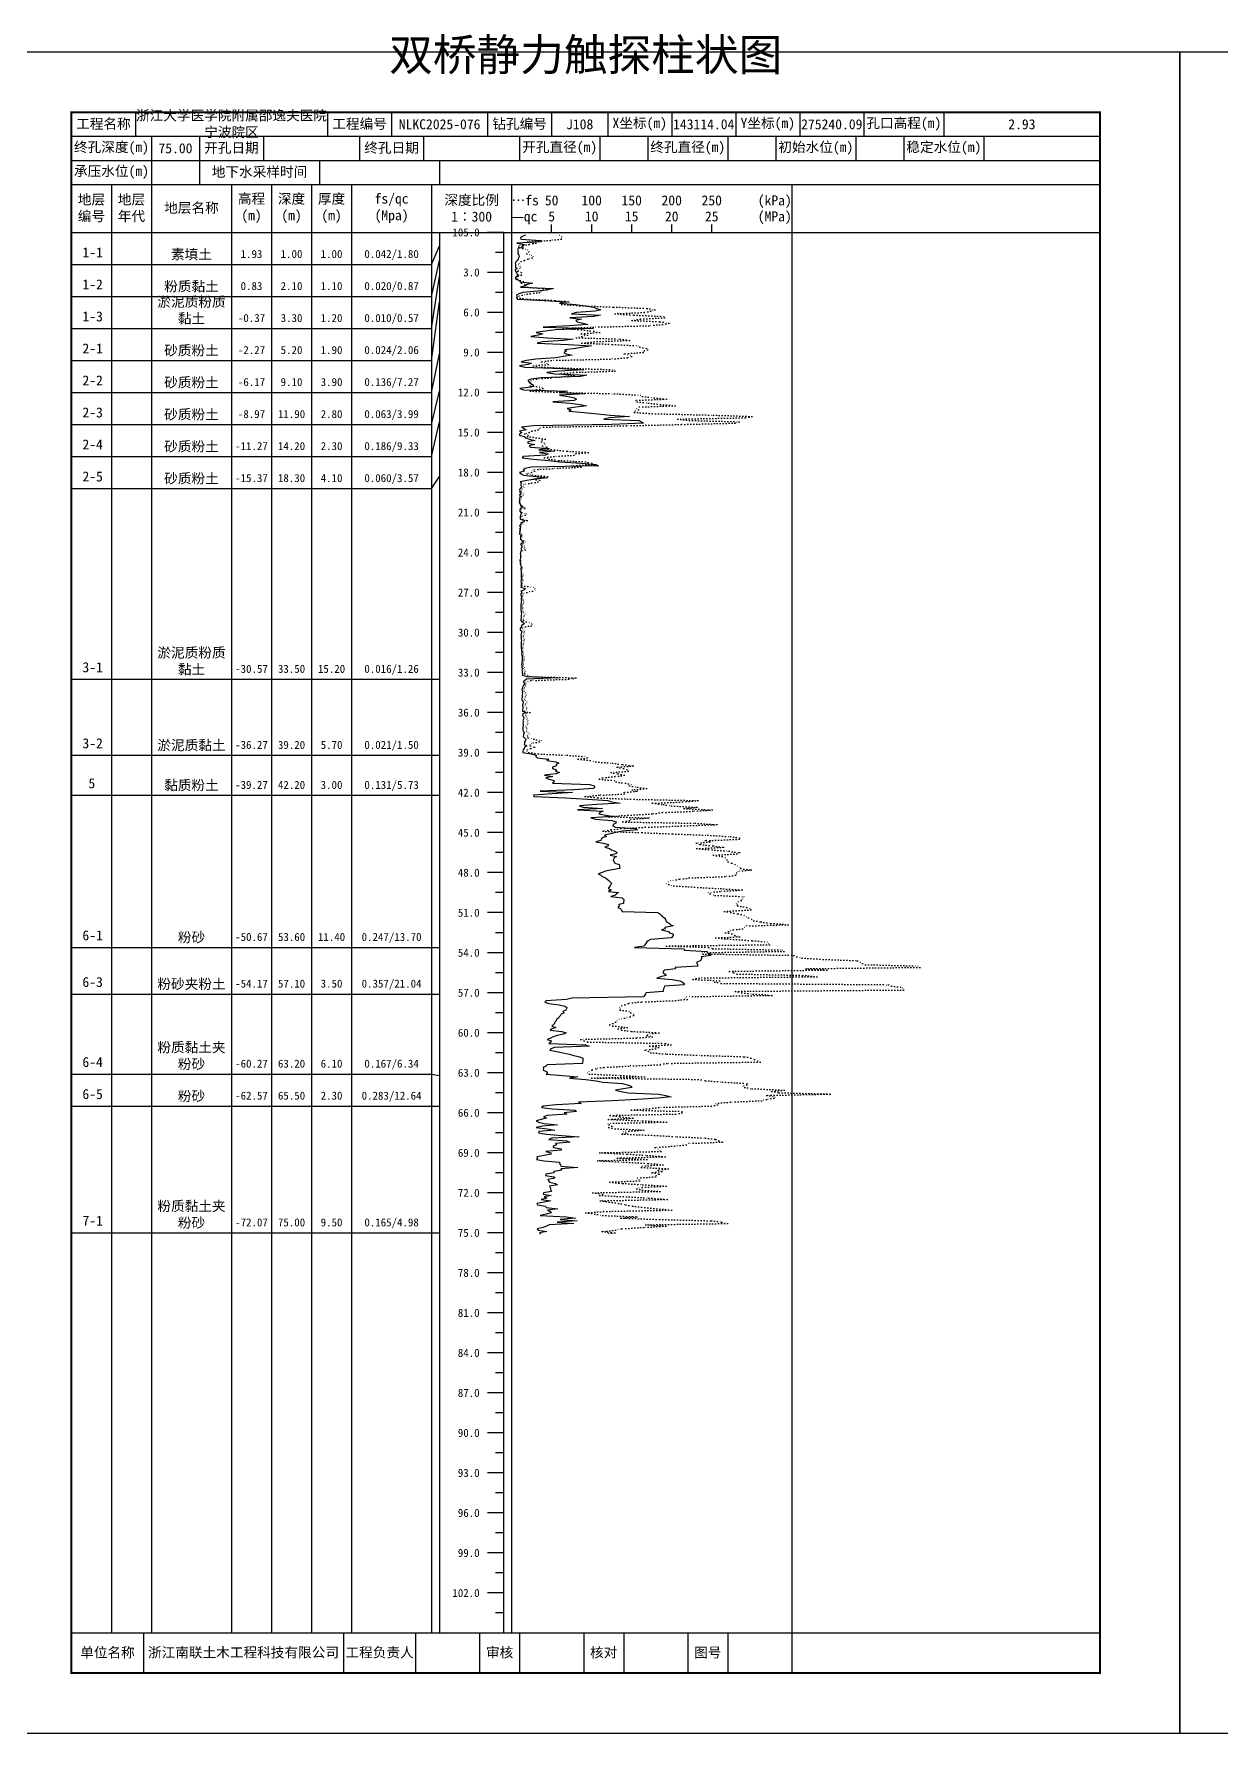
# Model space of a CAD drawing. Extents: x 297 to 65340, y 0 to 425.
# Drawn here: x 32086.6 to 32383.3, y 0 to 424.6 of the extents above; entities that cross this region are included whole.
import ezdxf
from ezdxf.enums import TextEntityAlignment as Align

# ---------------------------------------------------------------- set-up
doc = ezdxf.new("R2010")
doc.units = 0
doc.linetypes.add('DOT', pattern=[6.35, 0, -6.35])
doc.layers.add('FRAME', color=7, linetype='CONTINUOUS')
doc.layers.add('STRATUM', color=7, linetype='CONTINUOUS')
doc.styles.add('ST', font='')
doc.styles.get('ST').set_extended_font_data('SimSun')

msp = doc.modelspace()

# ---------------------------------------------------------------- linework, layer by layer
at = {"layer": 'FRAME', "color": 245, "linetype": 'Continuous'}
for points in [[(32076, 0), (32373, 0), (32373, 420), (32076, 420)], [(32373, 0), (32670, 0), (32670, 420), (32373, 420)]]:
    msp.add_lwpolyline(points, close=True, dxfattribs=at)
at = {"layer": 'FRAME', "linetype": 'Continuous', "const_width": 0.5}
msp.add_lwpolyline([(32096, 15), (32353, 15), (32353, 405), (32096, 405)], close=True, dxfattribs=at)
at = {"layer": 'FRAME', "color": 0, "linetype": 'Continuous'}
for points in [[(32112, 405), (32112, 399)], [(32160, 405), (32160, 399)], [(32176, 405), (32176, 399)], [(32200, 405), (32200, 399)], [(32216, 405), (32216, 399)], [(32230, 405), (32230, 399)], [(32246, 405), (32246, 399)], [(32262, 405), (32262, 399)], [(32278, 405), (32278, 399)], [(32294, 405), (32294, 399)], [(32314, 405), (32314, 399)], [(32353, 405), (32353, 399)], [(32096, 399), (32353, 399)], [(32116, 399), (32116, 393)], [(32128, 399), (32128, 393)], [(32144, 399), (32144, 393)], [(32168, 399), (32168, 393)], [(32184, 399), (32184, 393)], [(32208, 399), (32208, 393)], [(32228, 399), (32228, 393)], [(32240, 399), (32240, 393)], [(32260, 399), (32260, 393)], [(32272, 399), (32272, 393)], [(32292, 399), (32292, 393)], [(32304, 399), (32304, 393)], [(32324, 399), (32324, 393)], [(32353, 399), (32353, 393)], [(32096, 393), (32353, 393)], [(32116, 393), (32116, 387)], [(32128, 393), (32128, 387)], [(32158, 393), (32158, 387)], [(32188, 393), (32188, 387)], [(32096, 387), (32353, 387)], [(32106, 387), (32106, 25)], [(32116, 387), (32116, 25)], [(32136, 387), (32136, 25)], [(32146, 387), (32146, 25)], [(32156, 387), (32156, 25)], [(32166, 387), (32166, 25)], [(32186, 387), (32186, 25)], [(32206, 387), (32206, 25)], [(32276, 387), (32276, 25)], [(32096, 375), (32353, 375)], [(32188, 375), (32188, 25)], [(32204, 375), (32204, 25)], [(32216, 375), (32216, 377)], [(32226, 375), (32226, 377)], [(32236, 375), (32236, 377)], [(32246, 375), (32246, 377)], [(32256, 375), (32256, 377)], [(32096, 25), (32353, 25)], [(32114, 25), (32114, 15)], [(32164, 25), (32164, 15)], [(32182, 25), (32182, 15)], [(32198, 25), (32198, 15)], [(32208, 25), (32208, 15)], [(32224, 25), (32224, 15)], [(32234, 25), (32234, 15)], [(32250, 25), (32250, 15)], [(32260, 25), (32260, 15)], [(32276, 25), (32276, 15)]]:
    msp.add_lwpolyline(points, dxfattribs=at)
at = {"layer": 'STRATUM', "linetype": 'Continuous'}
for points in [[(32204, 375), (32200, 375)], [(32209.48, 374.33), (32208.66, 374), (32208.24, 373.67), (32208.28, 373.33), (32213.34, 373), (32213.36, 372.67), (32207.32, 372.33), (32209.22, 372), (32208.54, 371.67), (32209, 371.33), (32207.6, 371), (32207.46, 370.67), (32207.64, 370.33), (32207.52, 370), (32207.52, 369.67), (32207.82, 369.33), (32207.92, 369), (32207.7, 368.67), (32207.64, 368.33), (32207.38, 368), (32207.08, 367.67), (32206.92, 367.33), (32206.98, 367), (32206.94, 366.67), (32206.94, 366.33), (32207.36, 366), (32206.92, 365.67), (32207, 365.33), (32207.24, 365), (32207.3, 364.67), (32207.78, 364.33), (32207.26, 364), (32206.86, 363.67), (32207.08, 363.33), (32207.96, 363), (32208.02, 362.67), (32211.32, 362.33), (32209.84, 362), (32209.36, 361.67), (32208.18, 361.33), (32216.46, 361), (32215.08, 360.67), (32212.5, 360.33), (32208.8, 360), (32207.78, 359.67), (32207.18, 359.33), (32207.32, 359), (32207.18, 358.67), (32207.44, 358.33), (32214.16, 358), (32219.74, 357.67), (32217.96, 357.33), (32222.04, 357), (32224.26, 356.67), (32226.52, 356.33), (32227.24, 356), (32228.28, 355.67), (32226.9, 355.33), (32222.24, 355), (32220.98, 354.67), (32228.2, 354.33), (32226.5, 354), (32220.52, 353.67), (32223.48, 353.33), (32222.06, 353), (32222.4, 352.67), (32223.76, 352.33), (32224.94, 352), (32220.46, 351.67), (32213.84, 351.33), (32226.46, 351), (32216.98, 350.67), (32214.5, 350.33), (32212.12, 350), (32213.78, 349.67), (32212.66, 349.33), (32210.78, 349), (32214.84, 348.67), (32221.4, 348.33), (32218.98, 348), (32213.72, 347.67), (32212.36, 347.33), (32220.14, 347), (32225.92, 346.67), (32223.76, 346.33), (32222.04, 346), (32219.3, 345.67), (32219.68, 345.33), (32219.04, 345), (32219.64, 344.67), (32221.12, 344.33), (32218.9, 344), (32217.06, 343.67), (32212.06, 343.33), (32209.74, 343), (32208.42, 342.67), (32210.96, 342.33), (32210.06, 342), (32208, 341.67), (32209.26, 341.33), (32218.64, 341), (32224, 340.67), (32217.8, 340.33), (32214.76, 340), (32216.8, 339.67), (32224.76, 339.33), (32223.22, 339), (32213.4, 338.67), (32210.82, 338.33), (32210.02, 338), (32210.32, 337.67), (32210.56, 337.33), (32211.28, 337), (32211.5, 336.67), (32210.76, 336.33), (32208.08, 336), (32208.94, 335.67), (32219.94, 335.33), (32217.88, 335), (32224.32, 334.67), (32217.94, 334.33), (32220.18, 334), (32221.66, 333.67), (32222.22, 333.33), (32221.64, 333), (32216.26, 332.67), (32220.6, 332.33), (32223.1, 332), (32224.7, 331.67), (32222.08, 331.33), (32219.88, 331), (32220.9, 330.67), (32220.26, 330.33), (32224.16, 330), (32227.46, 329.67), (32230.62, 329.33), (32235.44, 329), (32230.46, 328.67), (32229.02, 328.33), (32237.8, 328), (32238.44, 327.67), (32238.94, 327.33), (32231.02, 327), (32211.42, 326.67), (32208.48, 326.33), (32209.1, 326), (32209.62, 325.67), (32208, 325.33), (32208.58, 325), (32208.02, 324.67), (32207.84, 324.33), (32209.14, 324), (32209.58, 323.67), (32210.48, 323.33), (32211.92, 323), (32210.08, 322.67), (32210.08, 322.33), (32211.78, 322), (32210.36, 321.67), (32210.68, 321.33), (32215.48, 321), (32212.78, 320.67), (32216.76, 320.33), (32212.94, 320), (32215.12, 319.67), (32214.42, 319.33), (32208.84, 319), (32208.64, 318.67), (32211.48, 318.33), (32215.2, 318), (32218.08, 317.67), (32223.42, 317.33), (32227.02, 317), (32227.74, 316.67), (32210.98, 316.33), (32209.36, 316), (32208.9, 315.67), (32209.1, 315.33), (32207.98, 315), (32208.36, 314.67), (32209, 314.33), (32212.1, 314), (32214.92, 313.67), (32211.96, 313.33), (32209.76, 313), (32208.16, 312.67), (32208.44, 312.33), (32208.24, 312), (32208.34, 311.67), (32208.5, 311.33), (32208.14, 311), (32207.98, 310.67), (32208.08, 310.33), (32208.08, 310), (32208.42, 309.67), (32207.98, 309.33), (32208.38, 309), (32207.94, 308.67), (32208.06, 308.33), (32207.98, 308), (32207.96, 307.67), (32207.98, 307.33), (32208.2, 307), (32208.24, 306.67), (32208.92, 306.33), (32208.1, 306), (32208.08, 305.67), (32208.08, 305.33), (32208.26, 305), (32208.34, 304.67), (32208.18, 304.33), (32208.1, 304), (32208.1, 303.67), (32208.12, 303.33), (32209.2, 303), (32208.98, 302.67), (32208.22, 302.33), (32208.36, 302), (32207.98, 301.67), (32208.2, 301.33), (32208.16, 301), (32208.16, 300.67), (32208.02, 300.33), (32208.02, 300), (32207.96, 299.67), (32208.38, 299.33), (32208.24, 299), (32208.22, 298.67), (32208.2, 298.33), (32208.52, 298), (32209, 297.67), (32208.64, 297.33), (32208.2, 297), (32208.52, 296.67), (32208.58, 296.33), (32208.28, 296), (32208.44, 295.67), (32208.3, 295.33), (32208.18, 295), (32208.16, 294.67), (32208.24, 294.33), (32208.22, 294), (32208.18, 293.67), (32208.1, 293.33), (32208.02, 293), (32208.1, 292.67), (32208.1, 292.33), (32208.2, 292), (32208.26, 291.67), (32208.34, 291.33), (32208.28, 291), (32208.26, 290.67), (32208.36, 290.33), (32208.38, 290), (32208.36, 289.67), (32208.42, 289.33), (32208.36, 289), (32208.42, 288.67), (32208.44, 288.33), (32208.32, 288), (32208.34, 287.67), (32208.34, 287.33), (32208.36, 287), (32208.34, 286.67), (32208.28, 286.33), (32209.36, 286), (32209.2, 285.67), (32208.32, 285.33), (32208.56, 285), (32208.28, 284.67), (32208.3, 284.33), (32208.34, 284), (32208.54, 283.67), (32208.3, 283.33), (32208.48, 283), (32208.36, 282.67), (32208.36, 282.33), (32208.32, 282), (32208.26, 281.67), (32208.28, 281.33), (32208.3, 281), (32208.28, 280.67), (32208.34, 280.33), (32208.42, 280), (32208.44, 279.67), (32208.38, 279.33), (32208.4, 279), (32208.34, 278.67), (32208.32, 278.33), (32208.3, 278), (32208.58, 277.67), (32209.1, 277.33), (32208.86, 277), (32208.4, 276.67), (32208.52, 276.33), (32208.16, 276), (32208.16, 275.67), (32208.52, 275.33), (32208.48, 275), (32208.36, 274.67), (32208.28, 274.33), (32208.38, 274), (32208.42, 273.67), (32208.42, 273.33), (32208.44, 273), (32208.4, 272.67), (32208.38, 272.33), (32208.38, 272), (32208.36, 271.67), (32208.42, 271.33), (32208.4, 271), (32208.46, 270.67), (32208.44, 270.33), (32208.54, 270), (32208.48, 269.67), (32208.54, 269.33), (32208.66, 269), (32208.6, 268.67), (32208.6, 268.33), (32208.66, 268), (32208.56, 267.67), (32208.56, 267.33), (32208.44, 267), (32208.62, 266.67), (32208.48, 266.33), (32208.7, 266), (32208.58, 265.67), (32208.74, 265.33), (32208.52, 265), (32208.8, 264.67), (32208.62, 264.33), (32209.94, 264), (32217.68, 263.67), (32209.7, 263.33), (32209.28, 263), (32208.92, 262.67), (32209.24, 262.33), (32209.1, 262), (32208.86, 261.67), (32208.72, 261.33), (32208.6, 261), (32208.54, 260.67), (32208.72, 260.33), (32208.66, 260), (32208.7, 259.67), (32208.64, 259.33), (32208.66, 259), (32208.6, 258.67), (32208.48, 258.33), (32208.64, 258), (32208.86, 257.67), (32208.88, 257.33), (32208.68, 257), (32208.68, 256.67), (32208.8, 256.33), (32208.76, 256), (32208.72, 255.67), (32208.7, 255.33), (32209.66, 255), (32208.78, 254.67), (32208.68, 254.33), (32208.88, 254), (32209.08, 253.67), (32208.96, 253.33), (32208.8, 253), (32208.94, 252.67), (32208.8, 252.33), (32208.86, 252), (32208.86, 251.67), (32208.78, 251.33), (32208.78, 251), (32208.78, 250.67), (32208.92, 250.33), (32209.24, 250), (32208.96, 249.67), (32208.98, 249.33), (32208.84, 249), (32209.2, 248.67), (32209.54, 248.33), (32209.44, 248), (32209.2, 247.67), (32209.18, 247.33), (32209.12, 247), (32209.82, 246.67), (32209.2, 246.33), (32209.12, 246), (32208.9, 245.67), (32208.8, 245.33), (32208.76, 245), (32210.92, 244.67), (32212.16, 244.33), (32212.02, 244), (32212.4, 243.67), (32215.32, 243.33), (32214.76, 243), (32217.08, 242.67), (32217.82, 242.33), (32217.1, 242), (32217.24, 241.67), (32216.22, 241.33), (32216.18, 241), (32217.24, 240.67), (32216.96, 240.33), (32217.96, 240), (32217.04, 239.67), (32214.18, 239.33), (32216.3, 239), (32214.52, 238.67), (32215.26, 238.33), (32216.52, 238), (32216.66, 237.67), (32216.2, 237.33), (32225.52, 237), (32226.66, 236.67), (32226.82, 236.33), (32226.46, 236), (32221.54, 235.67), (32213.14, 235.33), (32221.18, 235), (32216.1, 234.67), (32211.44, 234.33), (32211.58, 234), (32219.42, 233.67), (32224.96, 233.33), (32230.06, 233), (32230.92, 232.67), (32233.1, 232.33), (32227.24, 232), (32222.96, 231.67), (32223.82, 231.33), (32228.74, 231), (32222.44, 230.67), (32228.84, 230.33), (32228.04, 230), (32227.82, 229.67), (32229.5, 229.33), (32231.6, 229), (32225.78, 228.67), (32226.96, 228.33), (32231.04, 228), (32232.14, 227.67), (32232.06, 227.33), (32231.4, 227), (32231.28, 226.67), (32231.84, 226.33), (32236.94, 226), (32237.44, 225.67), (32233.66, 225.33), (32231.92, 225), (32230.68, 224.67), (32229.22, 224.33), (32229.74, 224), (32228.64, 223.67), (32228.38, 223.33), (32228.28, 223), (32227, 222.67), (32228.96, 222.33), (32230.12, 222), (32230.12, 221.67), (32229.32, 221.33), (32230.48, 221), (32230.98, 220.67), (32231.78, 220.33), (32232.36, 220), (32232.04, 219.67), (32230.58, 219.33), (32232.18, 219), (32231.64, 218.67), (32231.44, 218.33), (32231.4, 218), (32231.6, 217.67), (32231.8, 217.33), (32232.84, 217), (32232.92, 216.67), (32232.98, 216.33), (32233.06, 216), (32231.1, 215.67), (32229.42, 215.33), (32228.66, 215), (32227.62, 214.67), (32228.3, 214.33), (32228.58, 214), (32229.42, 213.67), (32229.9, 213.33), (32230.3, 213), (32230.58, 212.67), (32231, 212.33), (32230.78, 212), (32230.58, 211.67), (32230.28, 211.33), (32230.12, 211), (32230.86, 210.67), (32230.22, 210.33), (32232.68, 210), (32232.24, 209.67), (32231.8, 209.33), (32230.76, 209), (32233.58, 208.67), (32234.04, 208.33), (32234, 208), (32233.94, 207.67), (32233.94, 207.33), (32232.8, 207), (32232.88, 206.67), (32232.5, 206.33), (32233.1, 206), (32233.44, 205.67), (32233.58, 205.33), (32242.5, 205), (32243, 204.67), (32243.44, 204.33), (32243.68, 204), (32244.22, 203.67), (32244.42, 203.33), (32244.52, 203), (32244.68, 202.67), (32245.46, 202.33), (32245.76, 202), (32246.38, 201.67), (32244.24, 201.33), (32244.4, 201), (32243.48, 200.67), (32245.18, 200.33), (32245.44, 200), (32246.3, 199.67), (32246.36, 199.33), (32246.14, 199), (32245.94, 198.67), (32240.72, 198.33), (32240.12, 198), (32239.74, 197.67), (32239.5, 197.33), (32239.28, 197), (32239.08, 196.67), (32236.7, 196.33), (32248.98, 196), (32249.22, 195.67), (32254.82, 195.33), (32254.88, 195), (32255.74, 194.67), (32255.7, 194.33), (32253.4, 194), (32253.54, 193.67), (32253.32, 193.33), (32253.08, 193), (32252.24, 192.67), (32252.26, 192.33), (32252.42, 192), (32252.54, 191.67), (32246.84, 191.33), (32246.92, 191), (32244.2, 190.67), (32243.88, 190.33), (32243.86, 190), (32244.36, 189.67), (32244.64, 189.33), (32243.22, 189), (32242.3, 188.67), (32246.14, 188.33), (32248.06, 188), (32248.7, 187.67), (32249.1, 187.33), (32249.12, 187), (32244.22, 186.67), (32244.14, 186.33), (32243.92, 186), (32243.9, 185.67), (32243.9, 185.33), (32239.52, 185), (32239.48, 184.67), (32239.2, 184.33), (32238.98, 184), (32221.04, 183.67), (32219.72, 183.33), (32214.64, 183), (32214.28, 182.67), (32215.26, 182.33), (32217.88, 182), (32219.32, 181.67), (32219.78, 181.33), (32219.74, 181), (32219.56, 180.67), (32218.78, 180.33), (32219.16, 180), (32218.34, 179.67), (32218.2, 179.33), (32217.9, 179), (32217.7, 178.67), (32217.24, 178.33), (32217.12, 178), (32216.78, 177.67), (32216.72, 177.33), (32216.38, 177), (32216.04, 176.67), (32217.06, 176.33), (32216.06, 176), (32215.62, 175.67), (32218.56, 175.33), (32219.6, 175), (32218.98, 174.67), (32217.4, 174.33), (32216.36, 174), (32215.76, 173.67), (32214.88, 173.33), (32215.84, 173), (32215.82, 172.67), (32215.28, 172.33), (32224.46, 172), (32225.4, 171.67), (32216.7, 171.33), (32215.76, 171), (32215.56, 170.67), (32217.24, 170.33), (32218.88, 170), (32220.38, 169.67), (32221.58, 169.33), (32223, 169), (32223.76, 168.67), (32223.78, 168.33), (32223.76, 168), (32223.74, 167.67), (32223.7, 167.33), (32214.84, 167), (32214.56, 166.67), (32213.84, 166.33), (32214, 166), (32213.86, 165.67), (32214.7, 165.33), (32215.06, 165), (32214.62, 164.67), (32218.72, 164.33), (32222.56, 164), (32220.42, 163.67), (32224.56, 163.33), (32227.1, 163), (32228.78, 162.67), (32233.68, 162.33), (32234.88, 162), (32235.86, 161.67), (32236.02, 161.33), (32233.84, 161), (32231.96, 160.67), (32233.4, 160.33), (32235.1, 160), (32242.82, 159.67), (32244.54, 159.33), (32245.88, 159), (32242.6, 158.67), (32237.4, 158.33), (32231.12, 158), (32222.68, 157.67), (32223.38, 157.33), (32217.14, 157), (32213.86, 156.67), (32213.5, 156.33), (32216.14, 156), (32221.9, 155.67), (32222.24, 155.33), (32219.12, 155), (32219.76, 154.67), (32214.88, 154.33), (32214, 154), (32214.72, 153.67), (32213.38, 153.33), (32212.14, 153), (32212.74, 152.67), (32214.12, 152.33), (32217.5, 152), (32213.7, 151.67), (32212.1, 151.33), (32214.86, 151), (32216.82, 150.67), (32212.76, 150.33), (32212.7, 150), (32214.68, 149.67), (32218.56, 149.33), (32222.88, 149), (32216.04, 148.67), (32215.28, 148.33), (32219.7, 148), (32220.58, 147.67), (32217, 147.33), (32217.18, 147), (32216.34, 146.67), (32216.34, 146.33), (32218.36, 146), (32218.4, 145.67), (32214.52, 145.33), (32215.8, 145), (32215.84, 144.67), (32214.12, 144.33), (32212.28, 144), (32212.46, 143.67), (32212.2, 143.33), (32214.08, 143), (32217.96, 142.67), (32217.96, 142.33), (32218.18, 142), (32218.26, 141.67), (32222.52, 141.33), (32218.26, 141), (32218.54, 140.67), (32216.52, 140.33), (32216.56, 140), (32214.56, 139.67), (32214.44, 139.33), (32216.58, 139), (32216.78, 138.67), (32215.04, 138.33), (32215.22, 138), (32215.46, 137.67), (32217, 137.33), (32217.5, 137), (32215.5, 136.67), (32215.6, 136.33), (32215.68, 136), (32215.8, 135.67), (32215.94, 135.33), (32213.96, 135), (32213.9, 134.67), (32215.86, 134.33), (32214.1, 134), (32214.78, 133.67), (32213.34, 133.33), (32215.82, 133), (32214.12, 132.67), (32212.3, 132.33), (32212.44, 132), (32214.5, 131.67), (32214.62, 131.33), (32217.56, 131), (32214.94, 130.67), (32215.64, 130.33), (32215.9, 130), (32214.62, 129.67), (32213.16, 129.33), (32219.6, 129), (32221.96, 128.67), (32218.16, 128.33), (32222.34, 128), (32217.4, 127.67), (32221.56, 127.33), (32215.4, 127), (32214.74, 126.67), (32213.9, 126.33), (32212.36, 126), (32212.64, 125.67), (32214.82, 125.33), (32213, 125), (32213.18, 124.67)], [(32186, 367), (32188, 371.67)], [(32204, 370), (32202, 370)], [(32096, 367), (32106, 367)], [(32106, 367), (32116, 367)], [(32116, 367), (32136, 367)], [(32136, 367), (32146, 367)], [(32146, 367), (32156, 367)], [(32156, 367), (32166, 367)], [(32166, 367), (32186, 367)], [(32186, 359), (32188, 368)], [(32186, 351), (32188, 364)], [(32204, 365), (32200, 365)], [(32096, 359), (32106, 359)], [(32106, 359), (32116, 359)], [(32116, 359), (32136, 359)], [(32136, 359), (32146, 359)], [(32146, 359), (32156, 359)], [(32156, 359), (32166, 359)], [(32166, 359), (32186, 359)], [(32186, 343), (32188, 357.67)], [(32204, 360), (32202, 360)], [(32204, 355), (32200, 355)], [(32096, 351), (32106, 351)], [(32106, 351), (32116, 351)], [(32116, 351), (32136, 351)], [(32136, 351), (32146, 351)], [(32146, 351), (32156, 351)], [(32156, 351), (32166, 351)], [(32166, 351), (32186, 351)], [(32204, 350), (32202, 350)], [(32186, 335), (32188, 344.67)], [(32204, 345), (32200, 345)], [(32096, 343), (32106, 343)], [(32106, 343), (32116, 343)], [(32116, 343), (32136, 343)], [(32136, 343), (32146, 343)], [(32146, 343), (32156, 343)], [(32156, 343), (32166, 343)], [(32166, 343), (32186, 343)], [(32204, 340), (32202, 340)], [(32096, 335), (32106, 335)], [(32106, 335), (32116, 335)], [(32116, 335), (32136, 335)], [(32136, 335), (32146, 335)], [(32146, 335), (32156, 335)], [(32156, 335), (32166, 335)], [(32166, 335), (32186, 335)], [(32186, 327), (32188, 335.33)], [(32204, 335), (32200, 335)], [(32096, 327), (32106, 327)], [(32106, 327), (32116, 327)], [(32116, 327), (32136, 327)], [(32136, 327), (32146, 327)], [(32146, 327), (32156, 327)], [(32156, 327), (32166, 327)], [(32166, 327), (32186, 327)], [(32186, 319), (32188, 327.67)], [(32204, 330), (32202, 330)], [(32204, 325), (32200, 325)], [(32096, 319), (32106, 319)], [(32106, 319), (32116, 319)], [(32116, 319), (32136, 319)], [(32136, 319), (32146, 319)], [(32146, 319), (32156, 319)], [(32156, 319), (32166, 319)], [(32166, 319), (32186, 319)], [(32204, 320), (32202, 320)], [(32204, 315), (32200, 315)], [(32096, 311), (32106, 311)], [(32106, 311), (32116, 311)], [(32116, 311), (32136, 311)], [(32136, 311), (32146, 311)], [(32146, 311), (32156, 311)], [(32156, 311), (32166, 311)], [(32166, 311), (32186, 311)], [(32186, 311), (32188, 314)], [(32204, 310), (32202, 310)], [(32204, 305), (32200, 305)], [(32204, 300), (32202, 300)], [(32204, 295), (32200, 295)], [(32204, 290), (32202, 290)], [(32204, 285), (32200, 285)], [(32204, 280), (32202, 280)], [(32204, 275), (32200, 275)], [(32204, 270), (32202, 270)], [(32096, 263.33), (32106, 263.33)], [(32106, 263.33), (32116, 263.33)], [(32116, 263.33), (32136, 263.33)], [(32136, 263.33), (32146, 263.33)], [(32146, 263.33), (32156, 263.33)], [(32156, 263.33), (32166, 263.33)], [(32166, 263.33), (32186, 263.33)], [(32186, 263.33), (32188, 263.33)], [(32204, 265), (32200, 265)], [(32204, 260), (32202, 260)], [(32204, 255), (32200, 255)], [(32204, 250), (32202, 250)], [(32096, 244.33), (32106, 244.33)], [(32106, 244.33), (32116, 244.33)], [(32116, 244.33), (32136, 244.33)], [(32136, 244.33), (32146, 244.33)], [(32146, 244.33), (32156, 244.33)], [(32156, 244.33), (32166, 244.33)], [(32166, 244.33), (32186, 244.33)], [(32186, 244.33), (32188, 244.33)], [(32204, 245), (32200, 245)], [(32204, 240), (32202, 240)], [(32096, 234.33), (32106, 234.33)], [(32106, 234.33), (32116, 234.33)], [(32116, 234.33), (32136, 234.33)], [(32136, 234.33), (32146, 234.33)], [(32146, 234.33), (32156, 234.33)], [(32156, 234.33), (32166, 234.33)], [(32166, 234.33), (32186, 234.33)], [(32186, 234.33), (32188, 234.33)], [(32204, 235), (32200, 235)], [(32204, 230), (32202, 230)], [(32204, 225), (32200, 225)], [(32204, 220), (32202, 220)], [(32204, 215), (32200, 215)], [(32204, 210), (32202, 210)], [(32204, 205), (32200, 205)], [(32204, 200), (32202, 200)], [(32096, 196.33), (32106, 196.33)], [(32106, 196.33), (32116, 196.33)], [(32116, 196.33), (32136, 196.33)], [(32136, 196.33), (32146, 196.33)], [(32146, 196.33), (32156, 196.33)], [(32156, 196.33), (32166, 196.33)], [(32166, 196.33), (32186, 196.33)], [(32186, 196.33), (32188, 196.33)], [(32204, 195), (32200, 195)], [(32204, 190), (32202, 190)], [(32096, 184.67), (32106, 184.67)], [(32106, 184.67), (32116, 184.67)], [(32116, 184.67), (32136, 184.67)], [(32136, 184.67), (32146, 184.67)], [(32146, 184.67), (32156, 184.67)], [(32156, 184.67), (32166, 184.67)], [(32166, 184.67), (32186, 184.67)], [(32186, 184.67), (32188, 184.67)], [(32204, 185), (32200, 185)], [(32204, 180), (32202, 180)], [(32204, 175), (32200, 175)], [(32204, 170), (32202, 170)], [(32096, 164.67), (32106, 164.67)], [(32106, 164.67), (32116, 164.67)], [(32116, 164.67), (32136, 164.67)], [(32136, 164.67), (32146, 164.67)], [(32146, 164.67), (32156, 164.67)], [(32156, 164.67), (32166, 164.67)], [(32166, 164.67), (32186, 164.67)], [(32186, 164.67), (32188, 164.33)], [(32204, 165), (32200, 165)], [(32204, 160), (32202, 160)], [(32096, 156.67), (32106, 156.67)], [(32106, 156.67), (32116, 156.67)], [(32116, 156.67), (32136, 156.67)], [(32136, 156.67), (32146, 156.67)], [(32146, 156.67), (32156, 156.67)], [(32156, 156.67), (32166, 156.67)], [(32166, 156.67), (32186, 156.67)], [(32186, 156.67), (32188, 156.67)], [(32204, 155), (32200, 155)], [(32204, 150), (32202, 150)], [(32204, 145), (32200, 145)], [(32204, 140), (32202, 140)], [(32204, 135), (32200, 135)], [(32204, 130), (32202, 130)], [(32096, 125), (32106, 125)], [(32106, 125), (32116, 125)], [(32116, 125), (32136, 125)], [(32136, 125), (32146, 125)], [(32146, 125), (32156, 125)], [(32156, 125), (32166, 125)], [(32166, 125), (32186, 125)], [(32186, 125), (32188, 125)], [(32204, 125), (32200, 125)], [(32204, 120), (32202, 120)], [(32204, 115), (32200, 115)], [(32204, 110), (32202, 110)], [(32204, 105), (32200, 105)], [(32204, 100), (32202, 100)], [(32204, 95), (32200, 95)], [(32204, 90), (32202, 90)], [(32204, 85), (32200, 85)], [(32204, 80), (32202, 80)], [(32204, 75), (32200, 75)], [(32204, 70), (32202, 70)], [(32204, 65), (32200, 65)], [(32204, 60), (32202, 60)], [(32204, 55), (32200, 55)], [(32204, 50), (32202, 50)], [(32204, 45), (32200, 45)], [(32204, 40), (32202, 40)], [(32204, 35), (32200, 35)], [(32204, 30), (32202, 30)]]:
    msp.add_lwpolyline(points, dxfattribs=at)
at = {"layer": 'STRATUM', "linetype": 'DOT', "ltscale": 0.1}
msp.add_lwpolyline([(32217.96, 374.33), (32218.48, 374), (32218.54, 373.67), (32218.36, 373.33), (32215.64, 373), (32210.02, 372.67), (32212.02, 372.33), (32210.32, 372), (32207.78, 371.67), (32207.78, 371.33), (32208.78, 371), (32209.9, 370.67), (32210.36, 370.33), (32210.32, 370), (32209.76, 369.67), (32210.98, 369.33), (32211.4, 369), (32211.14, 368.67), (32210.06, 368.33), (32209.1, 368), (32208.32, 367.67), (32207.9, 367.33), (32207.66, 367), (32208.08, 366.67), (32208.28, 366.33), (32208, 366), (32207.68, 365.67), (32207.54, 365.33), (32208.46, 365), (32208.52, 364.67), (32208.36, 364.33), (32207.58, 364), (32207.26, 363.67), (32207.48, 363.33), (32208.14, 363), (32209.08, 362.67), (32208.46, 362.33), (32209.28, 362), (32209.64, 361.67), (32209.24, 361.33), (32213.86, 361), (32214.78, 360.67), (32213.4, 360.33), (32213, 360), (32210.64, 359.67), (32208.64, 359.33), (32207.82, 359), (32207.36, 358.67), (32210, 358.33), (32217, 358), (32220.18, 357.67), (32218.56, 357.33), (32218.54, 357), (32223.08, 356.67), (32231.52, 356.33), (32239.84, 356), (32241.82, 355.67), (32240.72, 355.33), (32239.08, 355), (32231.86, 354.67), (32236.6, 354.33), (32244, 354), (32244.2, 353.67), (32238.1, 353.33), (32236.12, 353), (32243.14, 352.67), (32245.24, 352.33), (32243.72, 352), (32240.3, 351.67), (32226.4, 351.33), (32218.86, 351), (32223.46, 350.67), (32226.56, 350.33), (32227.96, 350), (32223.48, 349.67), (32224.96, 349.33), (32223.56, 349), (32222.24, 348.67), (32233.14, 348.33), (32235.46, 348), (32226.62, 347.67), (32223.58, 347.33), (32231.24, 347), (32237.54, 346.67), (32238.04, 346.33), (32239.66, 346), (32239.94, 345.67), (32239.02, 345.33), (32238.86, 345), (32234.24, 344.67), (32235.6, 344.33), (32235.92, 344), (32234.84, 343.67), (32230.52, 343.33), (32215.88, 343), (32213.5, 342.67), (32214.8, 342.33), (32215.1, 342), (32211.5, 341.67), (32213.54, 341.33), (32221.64, 341), (32231.52, 340.67), (32231.82, 340.33), (32221.42, 340), (32218.14, 339.67), (32221.58, 339.33), (32219.22, 339), (32215.8, 338.67), (32212.22, 338.33), (32210.88, 338), (32210.68, 337.67), (32210.74, 337.33), (32211, 337), (32210.72, 336.67), (32213.58, 336.33), (32213.78, 336), (32212.14, 335.67), (32210.68, 335.33), (32218.52, 335), (32231.68, 334.67), (32238.08, 334.33), (32238.68, 334), (32241.6, 333.67), (32244.68, 333.33), (32236.84, 333), (32237.4, 332.67), (32240.18, 332.33), (32243.22, 332), (32246.84, 331.67), (32237.88, 331.33), (32237.24, 331), (32237.68, 330.67), (32236.76, 330.33), (32236.68, 330), (32241.96, 329.67), (32256.42, 329.33), (32266.04, 329), (32264.34, 328.67), (32247.52, 328.33), (32250.48, 328), (32262.82, 327.67), (32261.8, 327.33), (32248.38, 327), (32234.62, 326.67), (32213.94, 326.33), (32212.94, 326), (32212.6, 325.67), (32211.08, 325.33), (32210.42, 325), (32209.28, 324.67), (32210.2, 324.33), (32209.94, 324), (32212.16, 323.67), (32214.38, 323.33), (32213.64, 323), (32213.42, 322.67), (32214.14, 322.33), (32214.34, 322), (32213.74, 321.67), (32214.76, 321.33), (32213.66, 321), (32216.7, 320.67), (32219.94, 320.33), (32225.1, 320), (32221.98, 319.67), (32221.56, 319.33), (32216.54, 319), (32214.2, 318.67), (32215.34, 318.33), (32217.76, 318), (32224.44, 317.67), (32226.24, 317.33), (32226.7, 317), (32221.02, 316.67), (32223.3, 316.33), (32216.18, 316), (32211.3, 315.67), (32211.7, 315.33), (32211, 315), (32209.88, 314.67), (32211.2, 314.33), (32214.96, 314), (32213.34, 313.67), (32211.38, 313.33), (32213.18, 313), (32212.58, 312.67), (32210.98, 312.33), (32209.08, 312), (32208.86, 311.67), (32209.1, 311.33), (32208.6, 311), (32208.48, 310.67), (32208.34, 310.33), (32208.46, 310), (32208.98, 309.67), (32208.9, 309.33), (32208.44, 309), (32208.48, 308.67), (32207.92, 308.33), (32207.98, 308), (32207.82, 307.67), (32208.06, 307.33), (32208.16, 307), (32208.52, 306.67), (32209.24, 306.33), (32209.18, 306), (32208.14, 305.67), (32208.32, 305.33), (32208.56, 305), (32209.82, 304.67), (32209.42, 304.33), (32208.4, 304), (32208.18, 303.67), (32208.82, 303.33), (32209.88, 303), (32208.78, 302.67), (32208.76, 302.33), (32208.32, 302), (32208.22, 301.67), (32208.32, 301.33), (32208, 301), (32207.96, 300.67), (32208, 300.33), (32207.92, 300), (32208.46, 299.67), (32208.56, 299.33), (32208.6, 299), (32208.16, 298.67), (32208.28, 298.33), (32209.04, 298), (32209.44, 297.67), (32209.02, 297.33), (32208.74, 297), (32209.14, 296.67), (32209.26, 296.33), (32209.08, 296), (32209.4, 295.67), (32208.4, 295.33), (32208.26, 295), (32208.2, 294.67), (32208.22, 294.33), (32208.3, 294), (32208.3, 293.67), (32208.04, 293.33), (32208.34, 293), (32208.22, 292.67), (32208.3, 292.33), (32208.14, 292), (32208.2, 291.67), (32208.68, 291.33), (32208.58, 291), (32208.44, 290.67), (32208.42, 290.33), (32208.48, 290), (32208.84, 289.67), (32208.8, 289.33), (32208.7, 289), (32208.66, 288.67), (32208.7, 288.33), (32208.88, 288), (32208.66, 287.67), (32208.64, 287.33), (32208.58, 287), (32208.58, 286.67), (32211.46, 286.33), (32211.82, 286), (32211.86, 285.67), (32211.22, 285.33), (32209.8, 285), (32208.84, 284.67), (32208.72, 284.33), (32208.64, 284), (32208.62, 283.67), (32208.76, 283.33), (32208.92, 283), (32208.98, 282.67), (32208.96, 282.33), (32208.72, 282), (32208.6, 281.67), (32208.74, 281.33), (32208.72, 281), (32208.68, 280.67), (32208.76, 280.33), (32208.86, 280), (32209.3, 279.67), (32209.14, 279.33), (32209.06, 279), (32208.9, 278.67), (32208.88, 278.33), (32209, 278), (32209.66, 277.67), (32210.98, 277.33), (32211.08, 277), (32210.9, 276.67), (32208.7, 276.33), (32208.64, 276), (32209.02, 275.67), (32209.14, 275.33), (32209.08, 275), (32209.1, 274.67), (32208.9, 274.33), (32208.9, 274), (32208.94, 273.67), (32209.14, 273.33), (32209.04, 273), (32208.98, 272.67), (32208.98, 272.33), (32208.8, 272), (32208.8, 271.67), (32208.7, 271.33), (32208.72, 271), (32208.68, 270.67), (32208.72, 270.33), (32208.78, 270), (32208.88, 269.67), (32208.78, 269.33), (32209.1, 269), (32209.06, 268.67), (32209.02, 268.33), (32209.1, 268), (32209.02, 267.67), (32208.82, 267.33), (32208.88, 267), (32208.84, 266.67), (32209.18, 266.33), (32208.88, 266), (32209.18, 265.67), (32209.42, 265.33), (32209.24, 265), (32209.32, 264.67), (32210.1, 264.33), (32209.98, 264), (32222.08, 263.67), (32220.18, 263.33), (32210.82, 263), (32209.54, 262.67), (32209.5, 262.33), (32209.4, 262), (32209.48, 261.67), (32209.3, 261.33), (32209.04, 261), (32209.08, 260.67), (32209.1, 260.33), (32209.38, 260), (32209.6, 259.67), (32209.62, 259.33), (32209.42, 259), (32209.3, 258.67), (32209.16, 258.33), (32209.38, 258), (32209.86, 257.67), (32209.46, 257.33), (32209.4, 257), (32209.3, 256.67), (32209.76, 256.33), (32209.68, 256), (32209.78, 255.67), (32209.2, 255.33), (32210.56, 255), (32209.5, 254.67), (32209.44, 254.33), (32209.58, 254), (32209.82, 253.67), (32209.8, 253.33), (32210.1, 253), (32209.88, 252.67), (32210.1, 252.33), (32209.98, 252), (32209.56, 251.67), (32209.66, 251.33), (32209.68, 251), (32209.7, 250.67), (32209.74, 250.33), (32210.02, 250), (32210.48, 249.67), (32209.92, 249.33), (32209.96, 249), (32210.14, 248.67), (32211.52, 248.33), (32213.48, 248), (32212.88, 247.67), (32211, 247.33), (32210.58, 247), (32210.72, 246.67), (32211.7, 246.33), (32210.72, 246), (32209.82, 245.67), (32209.82, 245.33), (32210.3, 245), (32212.7, 244.67), (32219.88, 244.33), (32224.3, 244), (32224.86, 243.67), (32222.64, 243.33), (32225.64, 243), (32227.06, 242.67), (32231.2, 242.33), (32233.82, 242), (32236.38, 241.67), (32232.34, 241.33), (32233.98, 241), (32234.88, 240.67), (32235.1, 240.33), (32230.84, 240), (32232.66, 239.67), (32234.12, 239.33), (32231.78, 239), (32228.72, 238.67), (32227.94, 238.33), (32231.68, 238), (32232.12, 237.67), (32234.48, 237.33), (32235.92, 237), (32235.44, 236.67), (32237.46, 236.33), (32239.68, 236), (32236.2, 235.67), (32237.26, 235.33), (32233.94, 235), (32234.12, 234.67), (32227.82, 234.33), (32224.4, 234), (32227.64, 233.67), (32236.6, 233.33), (32252.56, 233), (32248.68, 232.67), (32241.2, 232.33), (32243.92, 232), (32245.94, 231.67), (32252.3, 231.33), (32249.08, 231), (32256.1, 230.67), (32251.24, 230.33), (32243.6, 230), (32241, 229.67), (32235.04, 229.33), (32229.62, 229), (32240.28, 228.67), (32235.66, 228.33), (32235.42, 228), (32233.78, 227.67), (32251.88, 227.33), (32257.3, 227), (32248.38, 226.67), (32239.34, 226.33), (32233.2, 226), (32230.76, 225.67), (32228.84, 225.33), (32238.64, 225), (32246.32, 224.67), (32255.02, 224.33), (32260.68, 224), (32263.06, 223.67), (32262.84, 223.33), (32254.48, 223), (32255.52, 222.67), (32252.18, 222.33), (32253.18, 222), (32256.44, 221.67), (32258.9, 221.33), (32252.24, 221), (32256.08, 220.67), (32260.34, 220.33), (32262.92, 220), (32262.26, 219.67), (32256.44, 219.33), (32258.6, 219), (32259.36, 218.67), (32259.72, 218.33), (32259.76, 218), (32260.12, 217.67), (32261.04, 217.33), (32261.82, 217), (32262.44, 216.67), (32262.98, 216.33), (32263.28, 216), (32265.88, 215.67), (32262.6, 215.33), (32262.16, 215), (32262.14, 214.67), (32261.9, 214.33), (32259.26, 214), (32250.4, 213.67), (32247.82, 213.33), (32245.8, 213), (32245.16, 212.67), (32244.68, 212.33), (32245.26, 212), (32246.56, 211.67), (32252.5, 211.33), (32258.24, 211), (32263.58, 210.67), (32258.06, 210.33), (32255.14, 210), (32255.64, 209.67), (32256.88, 209.33), (32264.06, 209), (32263.8, 208.67), (32263.54, 208.33), (32263.36, 208), (32262.58, 207.67), (32262.12, 207.33), (32262.32, 207), (32262.52, 206.67), (32264.76, 206.33), (32265.5, 206), (32265.78, 205.67), (32259.16, 205.33), (32260.8, 205), (32262.6, 204.67), (32264.1, 204.33), (32264.62, 204), (32265.2, 203.67), (32266, 203.33), (32266.52, 203), (32268.32, 202.67), (32270.86, 202.33), (32275.1, 202), (32264.64, 201.67), (32264.28, 201.33), (32263.7, 201), (32261.38, 200.67), (32260.2, 200.33), (32259.48, 200), (32261.06, 199.67), (32261.8, 199.33), (32262.92, 199), (32257.04, 198.67), (32261.44, 198.33), (32266.2, 198), (32269.86, 197.67), (32270.1, 197.33), (32270.44, 197), (32244.72, 196.67), (32255.28, 196.33), (32256.32, 196), (32273.64, 195.67), (32274.04, 195.33), (32253.58, 195), (32253.82, 194.67), (32276.54, 194.33), (32277.26, 194), (32278.58, 193.67), (32283.88, 193.33), (32292.44, 193), (32293.12, 192.67), (32293.68, 192.33), (32294.42, 192), (32307.46, 191.67), (32307.98, 191.33), (32279.56, 191), (32284.76, 190.67), (32260.48, 190.33), (32261.52, 190), (32262.38, 189.67), (32278.74, 189.33), (32282.24, 189), (32252.86, 188.67), (32251.32, 188.33), (32257.92, 188), (32256.74, 187.67), (32258.42, 187.33), (32300.18, 187), (32300.94, 186.67), (32303.48, 186.33), (32303.78, 186), (32303.94, 185.67), (32261.92, 185.33), (32263.56, 185), (32266.38, 184.67), (32271.02, 184.33), (32249.74, 184), (32249.24, 183.67), (32249.86, 183.33), (32246.16, 183), (32238.38, 182.67), (32235.1, 182.33), (32234.32, 182), (32233.46, 181.67), (32232.96, 181.33), (32233.1, 181), (32233.14, 180.67), (32235.36, 180.33), (32235.76, 180), (32236.56, 179.67), (32236.42, 179.33), (32235.58, 179), (32234.18, 178.67), (32232.84, 178.33), (32232.34, 178), (32231.98, 177.67), (32231.3, 177.33), (32230.5, 177), (32231.3, 176.67), (32234.86, 176.33), (32232.58, 176), (32233.52, 175.67), (32236, 175.33), (32242.78, 175), (32239.96, 174.67), (32239.88, 174.33), (32241.08, 174), (32237.08, 173.67), (32223.32, 173.33), (32224.1, 173), (32225.08, 172.67), (32244.44, 172.33), (32245.74, 172), (32240.54, 171.67), (32242.72, 171.33), (32241.96, 171), (32239.38, 170.67), (32240.28, 170.33), (32240.74, 170), (32244.84, 169.67), (32253.52, 169.33), (32264.18, 169), (32265.8, 168.67), (32266.72, 168.33), (32267.54, 168), (32268.08, 167.67), (32244.74, 167.33), (32243.1, 167), (32235.18, 166.67), (32228.94, 166.33), (32227.02, 166), (32226.04, 165.67), (32225.34, 165.33), (32224.84, 165), (32225.42, 164.67), (32233.32, 164.33), (32239.18, 164), (32226.06, 163.67), (32252.64, 163.33), (32254.5, 163), (32258.72, 162.67), (32264.98, 162.33), (32264.78, 162), (32263.74, 161.67), (32264.24, 161.33), (32266.14, 161), (32274.06, 160.67), (32271.02, 160.33), (32272.88, 160), (32285.56, 159.67), (32269.76, 159.33), (32271.86, 159), (32271.52, 158.67), (32269.68, 158.33), (32268.46, 158), (32260.62, 157.67), (32256.92, 157.33), (32257.42, 157), (32255.84, 156.67), (32242.74, 156.33), (32240.42, 156), (32235.96, 155.67), (32248.66, 155.33), (32248.56, 155), (32246.96, 154.67), (32230.64, 154.33), (32233.12, 154), (32236.28, 153.67), (32230.18, 153.33), (32238.78, 153), (32244.66, 152.67), (32230.04, 152.33), (32230.34, 152), (32231.06, 151.67), (32230.32, 151.33), (32231.86, 151), (32238.96, 150.67), (32233.96, 150.33), (32234.52, 150), (32233.58, 149.67), (32241.72, 149.33), (32247.4, 149), (32254.46, 148.67), (32257.02, 148.33), (32257.78, 148), (32258.68, 147.67), (32250.22, 147.33), (32249.6, 147), (32246.72, 146.67), (32241.84, 146.33), (32242.52, 146), (32243.02, 145.67), (32243.28, 145.33), (32228, 145), (32234.98, 144.67), (32239.84, 144.33), (32244.38, 144), (32232.42, 143.67), (32239.76, 143.33), (32227.54, 143), (32233.98, 142.67), (32240.2, 142.33), (32243.82, 142), (32238.42, 141.67), (32238.48, 141.33), (32245.14, 141), (32242.6, 140.67), (32243.52, 140.33), (32241.1, 140), (32242.86, 139.67), (32242.12, 139.33), (32241.94, 139), (32237.4, 138.67), (32237.78, 138.33), (32237.92, 138), (32230.56, 137.67), (32233.84, 137.33), (32238.8, 137), (32244.62, 136.67), (32238.6, 136.33), (32237.28, 136), (32238.74, 135.67), (32243.04, 135.33), (32226.32, 135), (32228.68, 134.67), (32228, 134.33), (32234.66, 134), (32240.3, 133.67), (32244.84, 133.33), (32228.2, 133), (32230.4, 132.67), (32232.68, 132.33), (32234.56, 132), (32236.26, 131.67), (32239.3, 131.33), (32242.28, 131), (32245.94, 130.67), (32228.96, 130.33), (32224.5, 130), (32226.76, 129.67), (32228.82, 129.33), (32237.28, 129), (32233.26, 128.67), (32243.06, 128.33), (32255.98, 128), (32258.54, 127.67), (32259.9, 127.33), (32239.56, 127), (32244.5, 126.67), (32238.96, 126.33), (32233.34, 126), (32231.96, 125.67), (32228.6, 125.33), (32231.78, 125), (32229.78, 124.67)], dxfattribs=at)

# ---------------------------------------------------------------- texts
at = {"layer": 'FRAME', "style": 'ST'}
msp.add_text('双桥静力触探柱状图', height=8, dxfattribs=at).set_placement((32224.5, 413), align=Align.BOTTOM_CENTER)
for s, p in [('…fs', (32206, 383)), ('—qc', (32206, 379))]:
    msp.add_text(s, height=2.5, dxfattribs=at).set_placement(p, align=Align.MIDDLE_LEFT)
for s, p in [('50', (32216, 383)), ('100', (32226, 383)), ('150', (32236, 383)), ('200', (32246, 383)), ('250', (32256, 383)), ('5', (32216, 379)), ('10', (32226, 379)), ('15', (32236, 379)), ('20', (32246, 379)), ('25', (32256, 379))]:
    msp.add_text(s, height=2.5, dxfattribs=at).set_placement(p, align=Align.MIDDLE_CENTER)
for s, p in [('(kPa)', (32276, 383)), ('(MPa)', (32276, 379))]:
    msp.add_text(s, height=2.5, dxfattribs=at).set_placement(p, align=Align.MIDDLE_RIGHT)
at = {"layer": 'FRAME', "char_height": 2.5, "attachment_point": 5, "style": 'ST'}
for s, insert, width in [('工程名称', (32104, 402), 16), ('浙江大学医学院附属邵逸夫医院宁波院区', (32136, 402), 48), ('工程编号', (32168, 402), 16), ('钻孔编号', (32208, 402), 16), ('X坐标(m)', (32238, 402), 16), ('Y坐标(m)', (32270, 402), 16), ('孔口高程(m)', (32304, 402), 20), ('NLKC2025-076', (32188, 402), 24), ('J108', (32223, 402), 14), ('143114.04', (32254, 402), 16), ('275240.09', (32286, 402), 16), ('2.93', (32333.5, 402), 39), ('终孔深度(m)', (32106, 396), 20), ('75.00', (32122, 396), 12), ('开孔日期', (32136, 396), 16), ('终孔日期', (32176, 396), 16), ('开孔直径(m)', (32218, 396), 20), ('终孔直径(m)', (32250, 396), 20), ('初始水位(m)', (32282, 396), 20), ('稳定水位(m)', (32314, 396), 20), ('承压水位(m)', (32106, 390), 20), ('地下水采样时间', (32143, 390), 30), ('地层编号', (32101, 381), 10), ('地层年代', (32111, 381), 10), ('地层名称', (32126, 381), 20), ('高程\\P(m)', (32141, 381), 10), ('深度\\P(m)', (32151, 381), 10), ('厚度\\P(m)', (32161, 381), 10), ('fs/qc\\P(Mpa)', (32176, 381), 20), ('深度比例\\P1∶300', (32196, 381), 20), ('单位名称', (32105, 20), 18), ('浙江南联土木工程科技有限公司', (32139, 20), 50), ('工程负责人', (32173, 20), 18), ('审核', (32203, 20), 10), ('核对', (32229, 20), 10), ('图号', (32255, 20), 10)]:
    msp.add_mtext(s, dxfattribs=dict(at, insert=insert, width=width))
at = {"layer": 'STRATUM', "style": 'ST'}
for s, p in [('105.0', (32198, 375)), ('3.0', (32198, 365)), ('6.0', (32198, 355)), ('9.0', (32198, 345)), ('12.0', (32198, 335)), ('15.0', (32198, 325)), ('18.0', (32198, 315)), ('21.0', (32198, 305)), ('24.0', (32198, 295)), ('27.0', (32198, 285)), ('30.0', (32198, 275)), ('33.0', (32198, 265)), ('36.0', (32198, 255)), ('39.0', (32198, 245)), ('42.0', (32198, 235)), ('45.0', (32198, 225)), ('48.0', (32198, 215)), ('51.0', (32198, 205)), ('54.0', (32198, 195)), ('57.0', (32198, 185)), ('60.0', (32198, 175)), ('63.0', (32198, 165)), ('66.0', (32198, 155)), ('69.0', (32198, 145)), ('72.0', (32198, 135)), ('75.0', (32198, 125)), ('78.0', (32198, 115)), ('81.0', (32198, 105)), ('84.0', (32198, 95)), ('87.0', (32198, 85)), ('90.0', (32198, 75)), ('93.0', (32198, 65)), ('96.0', (32198, 55)), ('99.0', (32198, 45)), ('102.0', (32198, 35))]:
    msp.add_text(s, height=2, dxfattribs=at).set_placement(p, align=Align.MIDDLE_RIGHT)
for s, p in [('1-1', (32098.75, 370)), ('1-2', (32098.75, 362)), ('1-3', (32098.75, 354)), ('2-1', (32098.75, 346)), ('2-2', (32098.75, 338)), ('2-3', (32098.75, 330)), ('2-4', (32098.75, 322)), ('2-5', (32098.75, 314)), ('3-1', (32098.75, 266.33)), ('3-2', (32098.75, 247.33)), ('5', (32100.25, 237.33)), ('6-1', (32098.75, 199.33)), ('6-3', (32098.75, 187.67)), ('6-4', (32098.75, 167.67)), ('6-5', (32098.75, 159.67)), ('7-1', (32098.75, 128))]:
    msp.add_text(s, height=2.5, dxfattribs=at).set_placement(p, align=Align.MIDDLE_LEFT)
for s, p in [('1.93', (32141, 368)), ('1.00', (32151, 368)), ('1.00', (32161, 368)), ('0.042/1.80', (32176, 368)), ('0.83', (32141, 360)), ('2.10', (32151, 360)), ('1.10', (32161, 360)), ('0.020/0.87', (32176, 360)), ('-0.37', (32141, 352)), ('3.30', (32151, 352)), ('1.20', (32161, 352)), ('0.010/0.57', (32176, 352)), ('-2.27', (32141, 344)), ('5.20', (32151, 344)), ('1.90', (32161, 344)), ('0.024/2.06', (32176, 344)), ('-6.17', (32141, 336)), ('9.10', (32151, 336)), ('3.90', (32161, 336)), ('0.136/7.27', (32176, 336)), ('-8.97', (32141, 328)), ('11.90', (32151, 328)), ('2.80', (32161, 328)), ('0.063/3.99', (32176, 328)), ('0.186/9.33', (32176, 320)), ('-11.27', (32141, 320)), ('14.20', (32151, 320)), ('2.30', (32161, 320)), ('-15.37', (32141, 312)), ('18.30', (32151, 312)), ('4.10', (32161, 312)), ('0.060/3.57', (32176, 312)), ('-30.57', (32141, 264.33)), ('33.50', (32151, 264.33)), ('15.20', (32161, 264.33)), ('0.016/1.26', (32176, 264.33)), ('-36.27', (32141, 245.33)), ('39.20', (32151, 245.33)), ('5.70', (32161, 245.33)), ('0.021/1.50', (32176, 245.33)), ('-39.27', (32141, 235.33)), ('42.20', (32151, 235.33)), ('3.00', (32161, 235.33)), ('0.131/5.73', (32176, 235.33)), ('-50.67', (32141, 197.33)), ('53.60', (32151, 197.33)), ('11.40', (32161, 197.33)), ('0.247/13.70', (32176, 197.33)), ('-54.17', (32141, 185.67)), ('57.10', (32151, 185.67)), ('3.50', (32161, 185.67)), ('0.357/21.04', (32176, 185.67)), ('-60.27', (32141, 165.67)), ('63.20', (32151, 165.67)), ('6.10', (32161, 165.67)), ('0.167/6.34', (32176, 165.67)), ('-62.57', (32141, 157.67)), ('65.50', (32151, 157.67)), ('2.30', (32161, 157.67)), ('0.283/12.64', (32176, 157.67)), ('-72.07', (32141, 126)), ('75.00', (32151, 126)), ('9.50', (32161, 126)), ('0.165/4.98', (32176, 126))]:
    msp.add_text(s, height=2, dxfattribs=at).set_placement(p, align=Align.BOTTOM_CENTER)
at = {"layer": 'STRATUM', "char_height": 2.5, "width": 20, "attachment_point": 8, "style": 'ST'}
for s, insert in [('素填土', (32126, 368)), ('粉质黏土', (32126, 360)), ('淤泥质粉质黏土', (32126, 352)), ('砂质粉土', (32126, 344)), ('砂质粉土', (32126, 336)), ('砂质粉土', (32126, 328)), ('砂质粉土', (32126, 320)), ('砂质粉土', (32126, 312)), ('淤泥质粉质黏土', (32126, 264.33)), ('淤泥质黏土', (32126, 245.33)), ('黏质粉土', (32126, 235.33)), ('粉砂', (32126, 197.33)), ('粉砂夹粉土', (32126, 185.67)), ('粉质黏土夹粉砂', (32126, 165.67)), ('粉砂', (32126, 157.67)), ('粉质黏土夹粉砂', (32126, 126))]:
    msp.add_mtext(s, dxfattribs=dict(at, insert=insert))

doc.saveas('drawing.dxf')
